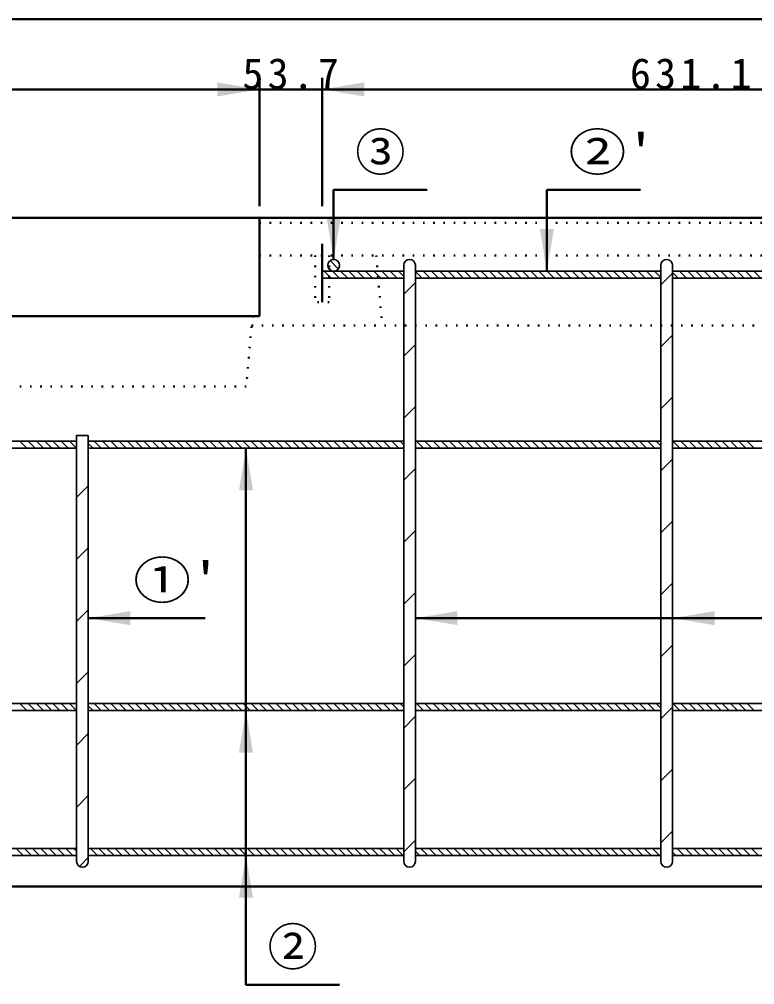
# Model space of a CAD drawing. Units: millimetres, scale not verified. Extents: x -2102 to 2102, y -1485 to 1485.
# Drawn here: x 888 to 1517, y -560 to 266 of the extents above; entities that cross this region are included whole.
import ezdxf
from ezdxf.enums import TextEntityAlignment as Align

# ---------------------------------------------------------------- set-up
doc = ezdxf.new("R2010")
doc.units = ezdxf.units.MM
doc.header["$LTSCALE"] = 5
doc.linetypes.add('DOTTED', pattern=[1.75, 0.25, -1.5])
doc.linetypes.add('LONG_DASHED_DOTTED', pattern=[15.25, 12, -1.5, 0.25, -1.5])
doc.layers.add('0-1_V-nasSTD', color=7, linetype='Continuous', lineweight=35)
doc.layers.add('0-2_0', color=7, linetype='Continuous', lineweight=50)
doc.styles.add('ＭＳ ゴシック', font='')
doc.styles.get('ＭＳ ゴシック').set_extended_font_data('MS Gothic')

msp = doc.modelspace()

# ---------------------------------------------------------------- linework, layer by layer
at = {"layer": '0-1_V-nasSTD', "lineweight": 50}
for p, q in [((1156.85, 120.38), (1156.85, 60.88)), ((1339.35, 120.38), (1339.35, 50.88)), ((1081.85, -559.62), (1081.85, -100.674)), ((946.85, -245.985), (1046.85, -245.985)), ((1934.85, -245.985), (1226.85, -245.985))]:
    msp.add_line(p, q, dxfattribs=at)
at = {"layer": '0-1_V-nasSTD'}
for p, q in [((1153.864, 59.891), (1160.861, 52.894)), ((1216.85, 50.88), (1146.85, 50.88)), ((1148.732, 50.88), (1154.732, 44.88)), ((1151.994, 54.69), (1155.66, 51.024)), ((1155.804, 50.88), (1161.804, 44.88)), ((1162.875, 50.88), (1168.875, 44.88)), ((1169.946, 50.88), (1175.946, 44.88)), ((1177.017, 50.88), (1183.017, 44.88)), ((1184.088, 50.88), (1190.088, 44.88)), ((1191.159, 50.88), (1197.159, 44.88)), ((1198.23, 50.88), (1204.23, 44.88)), ((1205.301, 50.88), (1211.301, 44.88)), ((1212.372, 50.88), (1216.85, 46.402)), ((1216.85, -454.12), (1216.85, 55.88)), ((1226.85, 55.88), (1226.85, -454.12)), ((1226.85, 50.88), (1436.85, 50.88)), ((1226.85, 50.544), (1232.514, 44.88)), ((1233.585, 50.88), (1239.585, 44.88)), ((1240.656, 50.88), (1246.656, 44.88)), ((1247.727, 50.88), (1253.727, 44.88)), ((1254.798, 50.88), (1260.798, 44.88)), ((1261.87, 50.88), (1267.87, 44.88)), ((1268.941, 50.88), (1274.941, 44.88)), ((1276.012, 50.88), (1282.012, 44.88)), ((1283.083, 50.88), (1289.083, 44.88)), ((1290.154, 50.88), (1296.154, 44.88)), ((1297.225, 50.88), (1303.225, 44.88)), ((1304.296, 50.88), (1310.296, 44.88)), ((1311.367, 50.88), (1317.367, 44.88)), ((1318.438, 50.88), (1324.438, 44.88)), ((1325.509, 50.88), (1331.509, 44.88)), ((1332.58, 50.88), (1338.58, 44.88)), ((1339.651, 50.88), (1345.651, 44.88)), ((1346.722, 50.88), (1352.722, 44.88)), ((1353.793, 50.88), (1359.793, 44.88)), ((1360.864, 50.88), (1366.864, 44.88)), ((1367.936, 50.88), (1373.936, 44.88)), ((1375.007, 50.88), (1381.007, 44.88)), ((1382.078, 50.88), (1388.078, 44.88)), ((1389.149, 50.88), (1395.149, 44.88)), ((1396.22, 50.88), (1402.22, 44.88)), ((1403.291, 50.88), (1409.291, 44.88)), ((1410.362, 50.88), (1416.362, 44.88)), ((1417.433, 50.88), (1423.433, 44.88)), ((1424.504, 50.88), (1430.504, 44.88)), ((1431.575, 50.88), (1436.85, 45.605)), ((1436.85, -454.12), (1436.85, 55.88)), ((1446.85, 55.88), (1446.85, -454.12)), ((1446.85, 50.88), (1651.85, 50.88)), ((1446.85, 49.747), (1451.717, 44.88)), ((1452.788, 50.88), (1458.788, 44.88)), ((1459.859, 50.88), (1465.859, 44.88)), ((1466.931, 50.88), (1472.931, 44.88)), ((1474.002, 50.88), (1480.002, 44.88)), ((1481.073, 50.88), (1487.073, 44.88)), ((1488.144, 50.88), (1494.144, 44.88)), ((1495.215, 50.88), (1501.215, 44.88)), ((1502.286, 50.88), (1508.286, 44.88)), ((1509.357, 50.88), (1515.357, 44.88)), ((1516.428, 50.88), (1522.428, 44.88)), ((1146.85, 45.691), (1147.661, 44.88)), ((1436.85, 44.88), (1226.85, 44.88)), ((1436.85, 39.096), (1446.85, 49.096)), ((1446.85, 44.88), (1651.85, 44.88)), ((1216.85, 31.228), (1226.85, 41.228)), ((1436.85, -13.937), (1446.85, -3.937)), ((1216.85, -21.805), (1226.85, -11.805)), ((1436.85, -66.97), (1446.85, -56.97)), ((1216.85, -74.838), (1226.85, -64.838)), ((936.85, -454.12), (936.85, -89.62)), ((936.85, -89.62), (946.85, -89.62)), ((936.85, -89.673), (936.904, -89.62)), ((946.85, -89.62), (946.85, -454.12)), ((831.85, -94.674), (936.85, -94.674)), ((888.402, -94.674), (894.402, -100.674)), ((895.473, -94.674), (901.473, -100.674)), ((902.545, -94.674), (908.545, -100.674)), ((909.616, -94.674), (915.616, -100.674)), ((916.687, -94.674), (922.687, -100.674)), ((923.758, -94.674), (929.758, -100.674)), ((930.829, -94.674), (936.829, -100.674)), ((946.85, -94.674), (1216.85, -94.674)), ((946.85, -96.553), (950.971, -100.674)), ((952.042, -94.674), (958.042, -100.674)), ((959.113, -94.674), (965.113, -100.674)), ((966.184, -94.674), (972.184, -100.674)), ((973.255, -94.674), (979.255, -100.674)), ((980.326, -94.674), (986.326, -100.674)), ((987.397, -94.674), (993.397, -100.674)), ((994.468, -94.674), (1000.468, -100.674)), ((1001.539, -94.674), (1007.539, -100.674)), ((1008.611, -94.674), (1014.611, -100.674)), ((1015.682, -94.674), (1021.682, -100.674)), ((1022.753, -94.674), (1028.753, -100.674)), ((1029.824, -94.674), (1035.824, -100.674)), ((1036.895, -94.674), (1042.895, -100.674)), ((1043.966, -94.674), (1049.966, -100.674)), ((1051.037, -94.674), (1057.037, -100.674)), ((1058.108, -94.674), (1064.108, -100.674)), ((1065.179, -94.674), (1071.179, -100.674)), ((1072.25, -94.674), (1078.25, -100.674)), ((1079.321, -94.674), (1085.321, -100.674)), ((1086.392, -94.674), (1092.392, -100.674)), ((1093.463, -94.674), (1099.463, -100.674)), ((1100.534, -94.674), (1106.534, -100.674)), ((1107.605, -94.674), (1113.605, -100.674)), ((1114.677, -94.674), (1120.677, -100.674)), ((1121.748, -94.674), (1127.748, -100.674)), ((1128.819, -94.674), (1134.819, -100.674)), ((1135.89, -94.674), (1141.89, -100.674)), ((1142.961, -94.674), (1148.961, -100.674)), ((1150.032, -94.674), (1156.032, -100.674)), ((1157.103, -94.674), (1163.103, -100.674)), ((1164.174, -94.674), (1170.174, -100.674)), ((1171.245, -94.674), (1177.245, -100.674)), ((1178.316, -94.674), (1184.316, -100.674)), ((1185.387, -94.674), (1191.387, -100.674)), ((1192.458, -94.674), (1198.458, -100.674)), ((1199.529, -94.674), (1205.529, -100.674)), ((1206.6, -94.674), (1212.6, -100.674)), ((1213.671, -94.674), (1216.85, -97.853)), ((1226.85, -94.674), (1436.85, -94.674)), ((1227.814, -94.674), (1233.814, -100.674)), ((1234.885, -94.674), (1240.885, -100.674)), ((1241.956, -94.674), (1247.956, -100.674)), ((1249.027, -94.674), (1255.027, -100.674)), ((1256.098, -94.674), (1262.098, -100.674)), ((1263.169, -94.674), (1269.169, -100.674)), ((1270.24, -94.674), (1276.24, -100.674)), ((1277.311, -94.674), (1283.311, -100.674)), ((1284.382, -94.674), (1290.382, -100.674)), ((1291.453, -94.674), (1297.453, -100.674)), ((1298.524, -94.674), (1304.524, -100.674)), ((1305.595, -94.674), (1311.595, -100.674)), ((1312.666, -94.674), (1318.666, -100.674)), ((1319.738, -94.674), (1325.738, -100.674)), ((1326.809, -94.674), (1332.809, -100.674)), ((1333.88, -94.674), (1339.88, -100.674)), ((1340.951, -94.674), (1346.951, -100.674)), ((1348.022, -94.674), (1354.022, -100.674)), ((1355.093, -94.674), (1361.093, -100.674)), ((1362.164, -94.674), (1368.164, -100.674)), ((1369.235, -94.674), (1375.235, -100.674)), ((1376.306, -94.674), (1382.306, -100.674)), ((1383.377, -94.674), (1389.377, -100.674)), ((1390.448, -94.674), (1396.448, -100.674)), ((1397.519, -94.674), (1403.519, -100.674)), ((1404.59, -94.674), (1410.59, -100.674)), ((1411.661, -94.674), (1417.661, -100.674)), ((1418.732, -94.674), (1424.732, -100.674)), ((1425.804, -94.674), (1431.804, -100.674)), ((1432.875, -94.674), (1436.85, -98.65)), ((1446.85, -94.674), (1651.85, -94.674)), ((1447.017, -94.674), (1453.017, -100.674)), ((1454.088, -94.674), (1460.088, -100.674)), ((1461.159, -94.674), (1467.159, -100.674)), ((1468.23, -94.674), (1474.23, -100.674)), ((1475.301, -94.674), (1481.301, -100.674)), ((1482.372, -94.674), (1488.372, -100.674)), ((1489.443, -94.674), (1495.443, -100.674)), ((1496.514, -94.674), (1502.514, -100.674)), ((1503.585, -94.674), (1509.585, -100.674)), ((1510.656, -94.674), (1516.656, -100.674)), ((831.85, -100.674), (936.85, -100.674)), ((946.85, -100.674), (1216.85, -100.674)), ((1436.85, -100.674), (1226.85, -100.674)), ((1446.85, -100.674), (1651.85, -100.674)), ((1436.85, -120.003), (1446.85, -110.003)), ((1216.85, -127.871), (1226.85, -117.871)), ((936.85, -142.706), (946.85, -132.706)), ((1436.85, -173.036), (1446.85, -163.036)), ((1216.85, -180.904), (1226.85, -170.904)), ((936.85, -195.739), (946.85, -185.739)), ((1436.85, -226.069), (1446.85, -216.069)), ((1216.85, -233.937), (1226.85, -223.937)), ((936.85, -248.772), (946.85, -238.772)), ((1436.85, -279.102), (1446.85, -269.102)), ((1216.85, -286.97), (1226.85, -276.97)), ((936.85, -301.805), (946.85, -291.805)), ((831.85, -319.12), (936.85, -319.12)), ((888.402, -319.12), (894.402, -325.12)), ((895.473, -319.12), (901.473, -325.12)), ((902.545, -319.12), (908.545, -325.12)), ((909.616, -319.12), (915.616, -325.12)), ((916.687, -319.12), (922.687, -325.12)), ((923.758, -319.12), (929.758, -325.12)), ((930.829, -319.12), (936.829, -325.12)), ((946.85, -319.12), (1216.85, -319.12)), ((946.85, -320.999), (950.971, -325.12)), ((952.042, -319.12), (958.042, -325.12)), ((959.113, -319.12), (965.113, -325.12)), ((966.184, -319.12), (972.184, -325.12)), ((973.255, -319.12), (979.255, -325.12)), ((980.326, -319.12), (986.326, -325.12)), ((987.397, -319.12), (993.397, -325.12)), ((994.468, -319.12), (1000.468, -325.12)), ((1001.539, -319.12), (1007.539, -325.12)), ((1008.611, -319.12), (1014.611, -325.12)), ((1015.682, -319.12), (1021.682, -325.12)), ((1022.753, -319.12), (1028.753, -325.12)), ((1029.824, -319.12), (1035.824, -325.12)), ((1036.895, -319.12), (1042.895, -325.12)), ((1043.966, -319.12), (1049.966, -325.12)), ((1051.037, -319.12), (1057.037, -325.12)), ((1058.108, -319.12), (1064.108, -325.12)), ((1065.179, -319.12), (1071.179, -325.12)), ((1072.25, -319.12), (1078.25, -325.12)), ((1079.321, -319.12), (1085.321, -325.12)), ((1086.392, -319.12), (1092.392, -325.12)), ((1093.463, -319.12), (1099.463, -325.12)), ((1100.534, -319.12), (1106.534, -325.12)), ((1107.605, -319.12), (1113.605, -325.12)), ((1114.677, -319.12), (1120.677, -325.12)), ((1121.748, -319.12), (1127.748, -325.12)), ((1128.819, -319.12), (1134.819, -325.12)), ((1135.89, -319.12), (1141.89, -325.12)), ((1142.961, -319.12), (1148.961, -325.12)), ((1150.032, -319.12), (1156.032, -325.12)), ((1157.103, -319.12), (1163.103, -325.12)), ((1164.174, -319.12), (1170.174, -325.12)), ((1171.245, -319.12), (1177.245, -325.12)), ((1178.316, -319.12), (1184.316, -325.12)), ((1185.387, -319.12), (1191.387, -325.12)), ((1192.458, -319.12), (1198.458, -325.12)), ((1199.529, -319.12), (1205.529, -325.12)), ((1206.6, -319.12), (1212.6, -325.12)), ((1213.671, -319.12), (1216.85, -322.298)), ((1226.85, -319.12), (1436.85, -319.12)), ((1227.814, -319.12), (1233.814, -325.12)), ((1234.885, -319.12), (1240.885, -325.12)), ((1241.956, -319.12), (1247.956, -325.12)), ((1249.027, -319.12), (1255.027, -325.12)), ((1256.098, -319.12), (1262.098, -325.12)), ((1263.169, -319.12), (1269.169, -325.12)), ((1270.24, -319.12), (1276.24, -325.12)), ((1277.311, -319.12), (1283.311, -325.12)), ((1284.382, -319.12), (1290.382, -325.12)), ((1291.453, -319.12), (1297.453, -325.12)), ((1298.524, -319.12), (1304.524, -325.12)), ((1305.595, -319.12), (1311.595, -325.12)), ((1312.666, -319.12), (1318.666, -325.12)), ((1319.738, -319.12), (1325.738, -325.12)), ((1326.809, -319.12), (1332.809, -325.12)), ((1333.88, -319.12), (1339.88, -325.12)), ((1340.951, -319.12), (1346.951, -325.12)), ((1348.022, -319.12), (1354.022, -325.12)), ((1355.093, -319.12), (1361.093, -325.12)), ((1362.164, -319.12), (1368.164, -325.12)), ((1369.235, -319.12), (1375.235, -325.12)), ((1376.306, -319.12), (1382.306, -325.12)), ((1383.377, -319.12), (1389.377, -325.12)), ((1390.448, -319.12), (1396.448, -325.12)), ((1397.519, -319.12), (1403.519, -325.12)), ((1404.59, -319.12), (1410.59, -325.12)), ((1411.661, -319.12), (1417.661, -325.12)), ((1418.732, -319.12), (1424.732, -325.12)), ((1425.804, -319.12), (1431.804, -325.12)), ((1432.875, -319.12), (1436.85, -323.095)), ((1436.85, -332.135), (1446.85, -322.135)), ((1446.85, -319.12), (1651.85, -319.12)), ((1447.017, -319.12), (1453.017, -325.12)), ((1454.088, -319.12), (1460.088, -325.12)), ((1461.159, -319.12), (1467.159, -325.12)), ((1468.23, -319.12), (1474.23, -325.12)), ((1475.301, -319.12), (1481.301, -325.12)), ((1482.372, -319.12), (1488.372, -325.12)), ((1489.443, -319.12), (1495.443, -325.12)), ((1496.514, -319.12), (1502.514, -325.12)), ((1503.585, -319.12), (1509.585, -325.12)), ((1510.656, -319.12), (1516.656, -325.12)), ((831.85, -325.12), (936.85, -325.12)), ((946.85, -325.12), (1216.85, -325.12)), ((1216.85, -340.003), (1226.85, -330.003)), ((1436.85, -325.12), (1226.85, -325.12)), ((1446.85, -325.12), (1651.85, -325.12)), ((936.85, -354.838), (946.85, -344.838)), ((1436.85, -385.168), (1446.85, -375.168)), ((1216.85, -393.036), (1226.85, -383.036)), ((936.85, -407.871), (946.85, -397.871)), ((1436.85, -438.201), (1446.85, -428.201)), ((1216.85, -446.069), (1226.85, -436.069)), ((831.85, -443.12), (936.85, -443.12)), ((885.123, -443.12), (891.123, -449.12)), ((892.194, -443.12), (898.194, -449.12)), ((899.265, -443.12), (905.265, -449.12)), ((906.336, -443.12), (912.336, -449.12)), ((913.407, -443.12), (919.407, -449.12)), ((920.478, -443.12), (926.478, -449.12)), ((927.55, -443.12), (933.55, -449.12)), ((934.621, -443.12), (936.85, -445.349)), ((946.85, -443.12), (1216.85, -443.12)), ((948.763, -443.12), (954.763, -449.12)), ((955.834, -443.12), (961.834, -449.12)), ((962.905, -443.12), (968.905, -449.12)), ((969.976, -443.12), (975.976, -449.12)), ((977.047, -443.12), (983.047, -449.12)), ((984.118, -443.12), (990.118, -449.12)), ((991.189, -443.12), (997.189, -449.12)), ((998.26, -443.12), (1004.26, -449.12)), ((1005.331, -443.12), (1011.331, -449.12)), ((1012.402, -443.12), (1018.402, -449.12)), ((1019.473, -443.12), (1025.473, -449.12)), ((1026.545, -443.12), (1032.545, -449.12)), ((1033.616, -443.12), (1039.616, -449.12)), ((1040.687, -443.12), (1046.687, -449.12)), ((1047.758, -443.12), (1053.758, -449.12)), ((1054.829, -443.12), (1060.829, -449.12)), ((1061.9, -443.12), (1067.9, -449.12)), ((1068.971, -443.12), (1074.971, -449.12)), ((1076.042, -443.12), (1082.042, -449.12)), ((1083.113, -443.12), (1089.113, -449.12)), ((1090.184, -443.12), (1096.184, -449.12)), ((1097.255, -443.12), (1103.255, -449.12)), ((1104.326, -443.12), (1110.326, -449.12)), ((1111.397, -443.12), (1117.397, -449.12)), ((1118.468, -443.12), (1124.468, -449.12)), ((1125.539, -443.12), (1131.539, -449.12)), ((1132.611, -443.12), (1138.611, -449.12)), ((1139.682, -443.12), (1145.682, -449.12)), ((1146.753, -443.12), (1152.753, -449.12)), ((1153.824, -443.12), (1159.824, -449.12)), ((1160.895, -443.12), (1166.895, -449.12)), ((1167.966, -443.12), (1173.966, -449.12)), ((1175.037, -443.12), (1181.037, -449.12)), ((1182.108, -443.12), (1188.108, -449.12)), ((1189.179, -443.12), (1195.179, -449.12)), ((1196.25, -443.12), (1202.25, -449.12)), ((1203.321, -443.12), (1209.321, -449.12)), ((1210.392, -443.12), (1216.392, -449.12)), ((1226.85, -443.12), (1436.85, -443.12)), ((1226.85, -445.436), (1230.534, -449.12)), ((1231.605, -443.12), (1237.605, -449.12)), ((1238.677, -443.12), (1244.677, -449.12)), ((1245.748, -443.12), (1251.748, -449.12)), ((1252.819, -443.12), (1258.819, -449.12)), ((1259.89, -443.12), (1265.89, -449.12)), ((1266.961, -443.12), (1272.961, -449.12)), ((1274.032, -443.12), (1280.032, -449.12)), ((1281.103, -443.12), (1287.103, -449.12)), ((1288.174, -443.12), (1294.174, -449.12)), ((1295.245, -443.12), (1301.245, -449.12)), ((1302.316, -443.12), (1308.316, -449.12)), ((1309.387, -443.12), (1315.387, -449.12)), ((1316.458, -443.12), (1322.458, -449.12)), ((1323.529, -443.12), (1329.529, -449.12)), ((1330.6, -443.12), (1336.6, -449.12)), ((1337.671, -443.12), (1343.671, -449.12)), ((1344.743, -443.12), (1350.743, -449.12)), ((1351.814, -443.12), (1357.814, -449.12)), ((1358.885, -443.12), (1364.885, -449.12)), ((1365.956, -443.12), (1371.956, -449.12)), ((1373.027, -443.12), (1379.027, -449.12)), ((1380.098, -443.12), (1386.098, -449.12)), ((1387.169, -443.12), (1393.169, -449.12)), ((1394.24, -443.12), (1400.24, -449.12)), ((1401.311, -443.12), (1407.311, -449.12)), ((1408.382, -443.12), (1414.382, -449.12)), ((1415.453, -443.12), (1421.453, -449.12)), ((1422.524, -443.12), (1428.524, -449.12)), ((1429.595, -443.12), (1435.595, -449.12)), ((1446.85, -443.12), (1651.85, -443.12)), ((1450.809, -443.12), (1456.809, -449.12)), ((1457.88, -443.12), (1463.88, -449.12)), ((1464.951, -443.12), (1470.951, -449.12)), ((1472.022, -443.12), (1478.022, -449.12)), ((1479.093, -443.12), (1485.093, -449.12)), ((1486.164, -443.12), (1492.164, -449.12)), ((1493.235, -443.12), (1499.235, -449.12)), ((1500.306, -443.12), (1506.306, -449.12)), ((1507.377, -443.12), (1513.377, -449.12)), ((1514.448, -443.12), (1520.448, -449.12)), ((831.85, -449.12), (936.85, -449.12)), ((939.321, -458.433), (946.85, -450.904)), ((946.85, -448.278), (947.692, -449.12)), ((946.85, -449.12), (1216.85, -449.12)), ((1436.85, -449.12), (1226.85, -449.12)), ((1446.85, -446.232), (1449.738, -449.12)), ((1446.85, -449.12), (1651.85, -449.12))]:
    msp.add_line(p, q, dxfattribs=at)
msp.add_lwpolyline([(1216.85, 44.88), (1146.85, 44.88), (1146.85, 50.88)], dxfattribs=at)
msp.add_circle((1156.85, 55.88), 5, dxfattribs=at)
for centre, start, end in [((1221.85, 55.88), 0, 180), ((1441.85, 55.88), 0, 180), ((941.85, -454.12), 180, 0), ((1221.85, -454.12), 180, 0), ((1441.85, -454.12), 180, 0)]:
    msp.add_arc(centre, 5, start, end, dxfattribs=at)
for points in [[(1057.35, 200.38), (1057.35, 212.38), (1093.35, 206.38)], [(1147.05, 206.38), (1183.05, 200.38), (1183.05, 212.38)], [(1150.85, 96.88), (1156.85, 60.88), (1162.85, 96.88)], [(1333.35, 86.88), (1339.35, 50.88), (1345.35, 86.88)], [(1075.85, -136.674), (1081.85, -100.674), (1087.85, -136.674)], [(946.85, -245.985), (982.85, -251.985), (982.85, -239.985)], [(1226.85, -245.985), (1262.85, -251.985), (1262.85, -239.985)], [(1446.85, -245.985), (1482.85, -251.985), (1482.85, -239.985)], [(1075.85, -361.12), (1081.85, -325.12), (1087.85, -361.12)], [(1075.85, -485.12), (1081.85, -449.12), (1087.85, -485.12)]]:
    msp.add_solid(points, dxfattribs=at)
at = {"layer": '0-2_0'}
for p, q in [((-168.15, 266.38), (1831.85, 266.38)), ((1093.35, 106.38), (1093.35, 216.38)), ((1147.05, 106.38), (1147.05, 216.38)), ((570.35, 206.38), (1093.35, 206.38)), ((1093.35, 206.38), (1147.05, 206.38)), ((1147.05, 206.38), (1778.15, 206.38)), ((1156.85, 120.38), (1236.85, 120.38)), ((1339.35, 120.38), (1419.35, 120.38)), ((1093.35, 96.38), (570.35, 96.38)), ((1093.35, 96.38), (1831.85, 96.38)), ((1093.35, 96.38), (1093.35, 12.38)), ((570.35, 12.38), (1093.35, 12.38)), ((-168.15, -475.62), (1831.85, -475.62)), ((1081.85, -559.62), (1161.85, -559.62))]:
    msp.add_line(p, q, dxfattribs=at)
at = {"layer": '0-2_0', "linetype": 'DOTTED'}
for p, q in [((1093.35, 92.38), (1831.85, 92.38)), ((1093.35, 64.38), (1831.85, 64.38)), ((1141.05, 64.38), (1141.05, 24.38)), ((1153.05, 64.38), (1153.05, 24.38)), ((1193.35, 64.38), (1198.35, 4.38)), ((1153.05, 24.38), (1141.05, 24.38)), ((1087.35, 12.38), (1082.091, -47.731)), ((1086.651, 4.38), (1831.85, 4.38)), ((1082.091, -47.731), (581.609, -47.731))]:
    msp.add_line(p, q, dxfattribs=at)
at = {"layer": '0-2_0', "linetype": 'LONG_DASHED_DOTTED'}
msp.add_line((1147.05, 74.38), (1147.05, 24.38), dxfattribs=at)

# ---------------------------------------------------------------- texts
at = {"layer": '0-1_V-nasSTD', "style": 'ＭＳ ゴシック'}
for s, p in [('③', (1175.25, 127.38)), ('②', (1100.25, -552.62))]:
    msp.add_text(s, height=31.67, dxfattribs=at).set_placement(p, align=Align.BOTTOM_LEFT)
at = {"layer": '0-1_V-nasSTD', "style": 'ＭＳ ゴシック', "width": 1.15}
for s, p in [("②'", (1357.75, 127.38)), ("①'", (985.25, -238.985))]:
    msp.add_text(s, height=31.67, dxfattribs=at).set_placement(p, align=Align.BOTTOM_LEFT)
at = {"layer": '0-1_V-nasSTD', "char_height": 26.39, "attachment_point": 7, "style": 'ＭＳ ゴシック'}
for s, insert in [('\\T1.2;53.7', (1078.8, 206.38)), ('\\T1.2;631.1', (1410.4, 206.38))]:
    msp.add_mtext(s, dxfattribs=dict(at, insert=insert))

doc.saveas('drawing.dxf')
